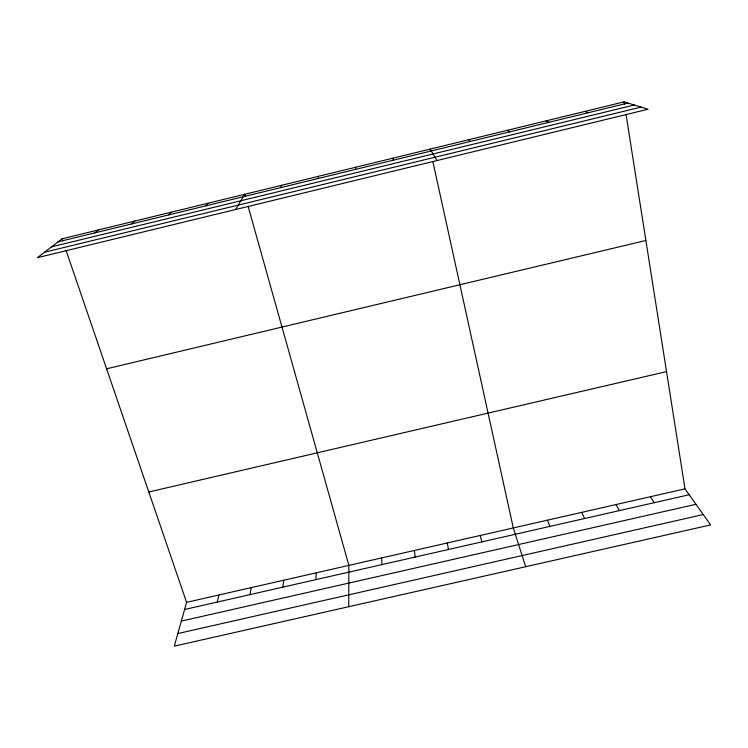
<?xml version="1.0" encoding="UTF-8"?>
<svg xmlns="http://www.w3.org/2000/svg" width="748" height="748" viewBox="0 0 748 748"><rect width="100%" height="100%" fill="white"/><g stroke="black" fill="none" stroke-linecap="round" stroke-linejoin="round"><path stroke-width="1.12" d="M348.746 606.712L348.867 565.385L248.14 206.439M315.824 579.644L316.245 572.818M282.884 587.133L283.707 580.224M250.028 594.604L251.244 587.61M318.106 178.52L318.555 176.294M217.266 602.056L218.874 594.987M66.151 250.683L186.589 602.336L174.303 646.132L710.6 524.918L685 488.855L626.057 114.566M280.622 187.645L281.585 185.308M235.601 209.505L244.727 194.284L245.344 196.49M205.99 205.822L207.981 203.241M168.842 214.872L171.339 212.161M131.807 223.886L134.808 221.062M94.884 232.88L98.39 229.935M62.075 238.79L37.4 257.695L648.03 109.245L624.056 101.868L62.075 238.79L62.813 240.95M58.073 241.847L627.937 103.056M51.556 246.84L634.257 105.001M44.534 252.226L641.083 107.104M106.599 368.801L645.889 240.491M148.796 491.997L666.543 371.616M186.589 602.336L685 488.855M184.588 609.489L689.179 494.737M181.325 621.102L695.958 504.292M177.837 633.547L703.232 514.549M585.03 111.377L588.349 112.696M546.124 120.849L548.882 122.307M507.34 130.302L509.547 131.891M468.669 139.726L470.333 141.447M650.47 496.719L654.21 502.693M437.038 160.54L430.119 149.114L430.614 151.377M616.034 504.554L619.344 510.622M581.701 512.371L584.571 518.523M547.452 520.169L549.892 526.414M525.666 566.722L513.296 527.948L432.849 161.54M392.822 158.202L393.411 160.175M480.235 535.475L481.843 541.889M447.267 542.983L448.463 549.481M624.056 101.868L624.421 104.178M414.383 550.472L415.168 557.045M381.583 557.933L381.966 564.6M355.627 167.262L355.702 169.357"/></g></svg>
